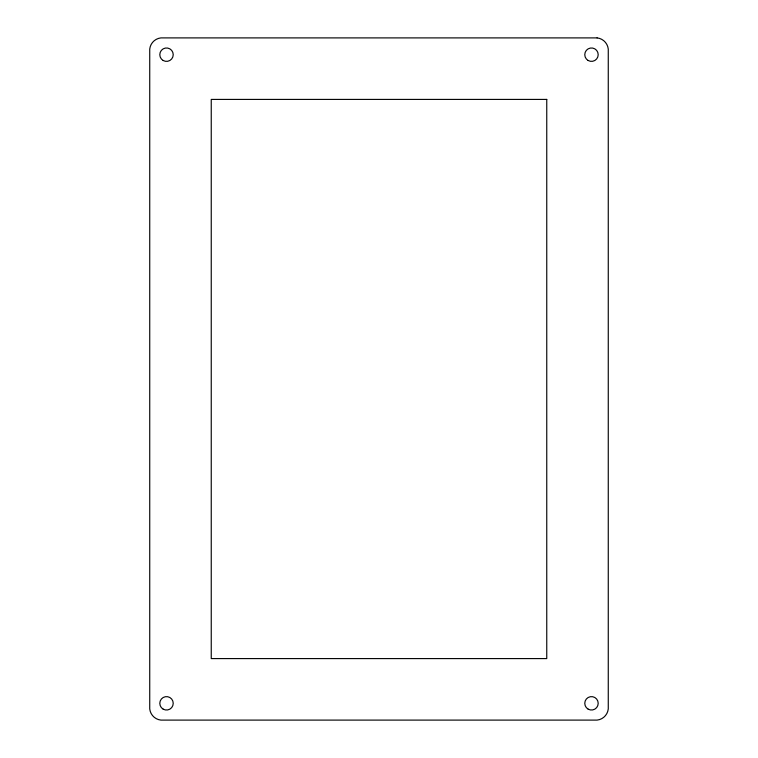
<?xml version="1.0" encoding="UTF-8"?>
<svg xmlns="http://www.w3.org/2000/svg" width="758" height="758" viewBox="0 0 758 758"><rect width="100%" height="100%" fill="white"/><g stroke="black" fill="none" stroke-linecap="round" stroke-linejoin="round"><path stroke-width="1.14" d="M597.077 37.9L160.923 37.9A12.583 12.583 0 0 0 149.733 49.081L149.733 708.92A12.583 12.583 0 0 0 160.923 720.1L597.077 720.1A12.583 12.583 0 0 0 608.267 708.92L608.267 49.081A12.583 12.583 0 0 0 597.077 37.9M546.755 99.412L211.245 99.412L211.245 658.588L546.755 658.588L546.755 99.412M588.132 709.137A6.708 6.708 0 0 0 598.195 703.329A6.708 6.708 0 0 0 588.132 697.512A6.708 6.708 0 0 0 588.132 709.137M163.159 709.137A6.708 6.708 0 0 0 173.222 703.329A6.708 6.708 0 0 0 163.159 697.512A6.708 6.708 0 0 0 163.159 709.137M163.159 60.488A6.708 6.708 0 0 0 173.222 54.671A6.708 6.708 0 0 0 163.159 48.863A6.708 6.708 0 0 0 163.159 60.488M588.132 60.488A6.708 6.708 0 0 0 598.195 54.671A6.708 6.708 0 0 0 588.132 48.863A6.708 6.708 0 0 0 588.132 60.488"/></g></svg>
